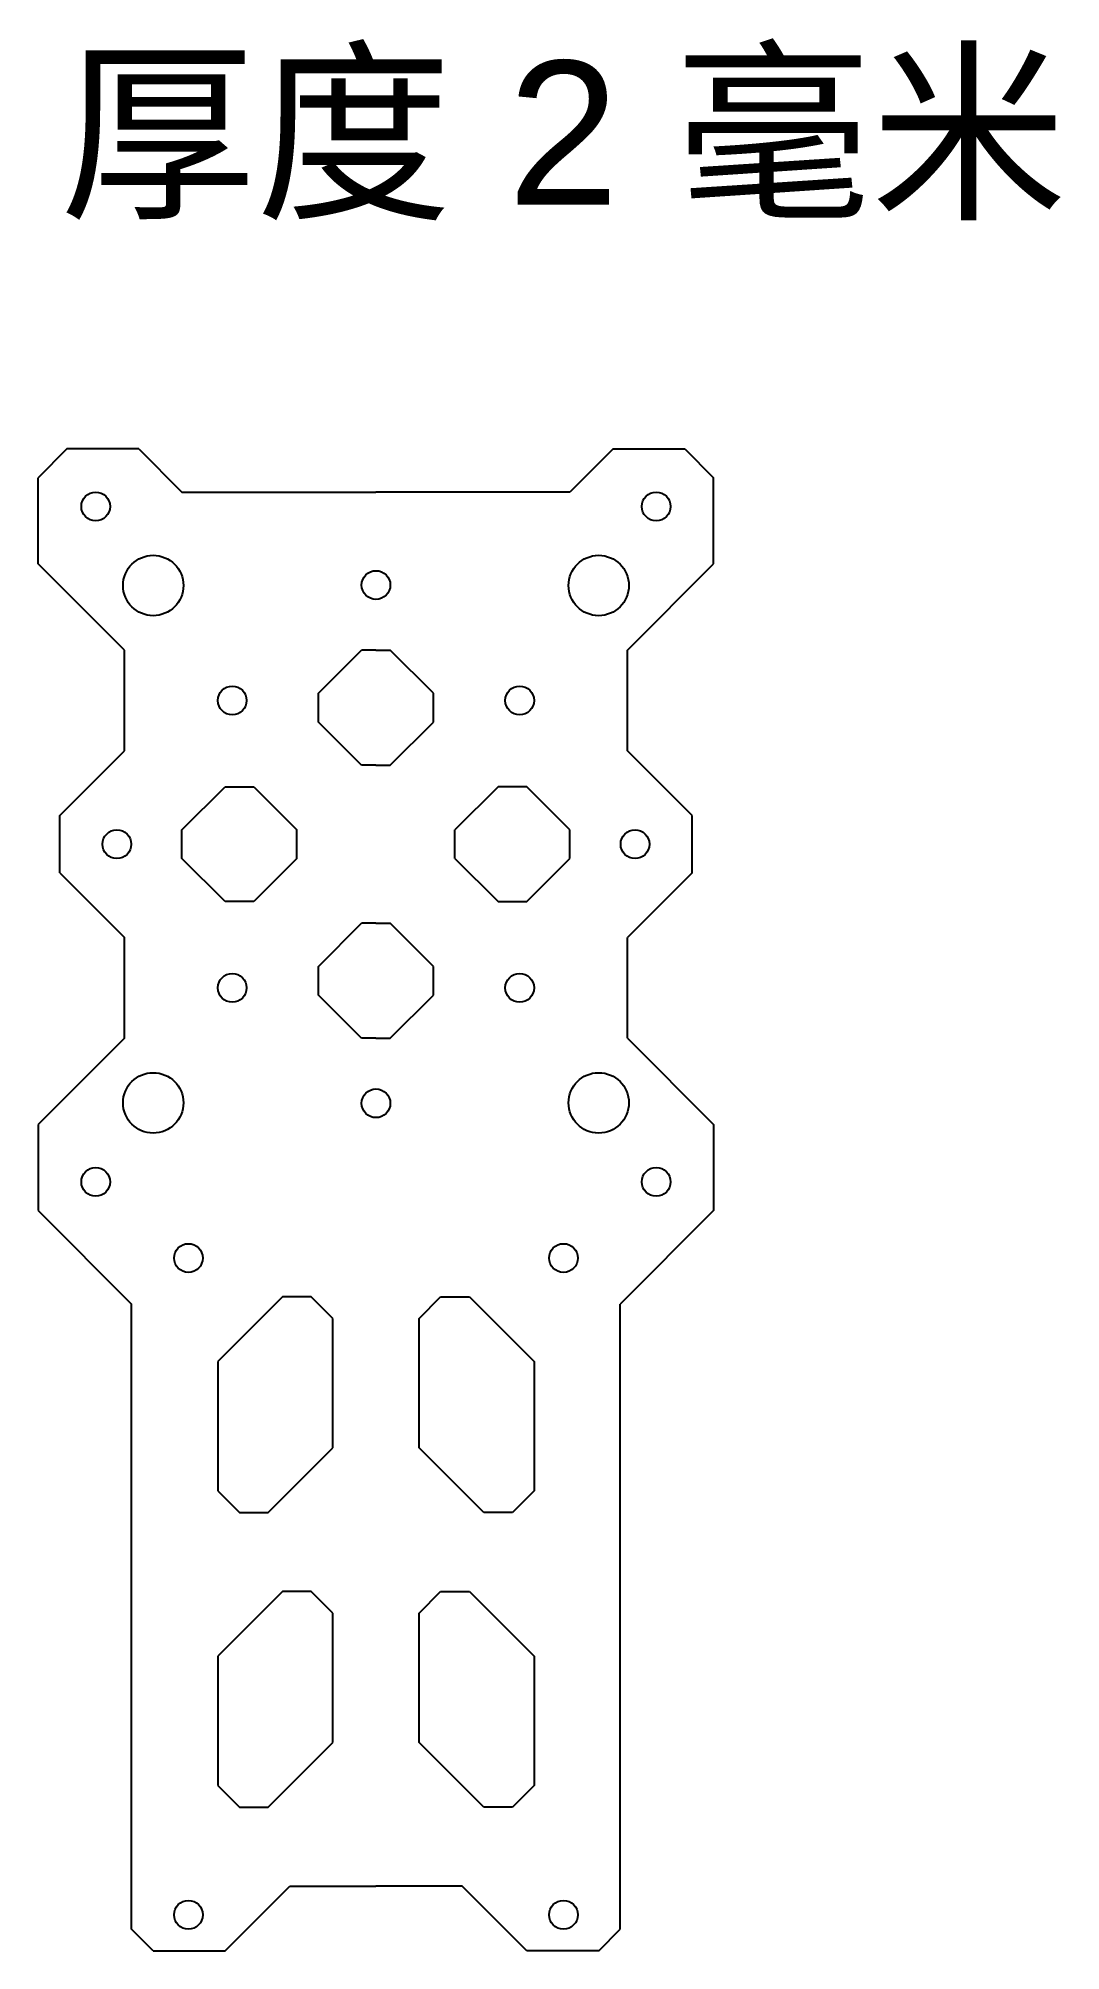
# Model space of a CAD drawing. Header units: inches. Extents: x -24 to 48, y -77 to 56.
import ezdxf

# ---------------------------------------------------------------- set-up
doc = ezdxf.new("R2010")
doc.units = ezdxf.units.IN
doc.header["$MEASUREMENT"] = 0
doc.layers.add('Middle', color=11, linetype='Continuous')
doc.styles.get("Standard").update_dxf_attribs({"font": 'arial.ttf'})

msp = doc.modelspace()

# ---------------------------------------------------------------- linework, layer by layer
at = {"layer": 'Middle'}
for p, q in [((-21.5, 27.5), (-23.5, 25.5)), ((-16.5, 27.5), (-21.5, 27.5)), ((-16.5, 27.5), (-13.5, 24.5)), ((16.5, 27.5), (13.5, 24.5)), ((16.5, 27.5), (21.5, 27.5)), ((21.5, 27.5), (23.5, 25.5)), ((-23.5, 19.5), (-23.5, 25.5)), ((23.5, 19.5), (23.5, 25.5)), ((-13.5, 24.5), (0, 24.5)), ((13.5, 24.5), (0, 24.5)), ((-17.5, 13.5), (-23.5, 19.5)), ((17.5, 13.5), (23.5, 19.5)), ((-17.5, 6.5), (-17.5, 13.5)), ((-4, 10.5), (-1, 13.5)), ((0, 13.5), (-1, 13.5)), ((0, 13.5), (1, 13.5)), ((4, 10.5), (1, 13.5)), ((17.5, 6.5), (17.5, 13.5)), ((-4, 8.5), (-4, 10.5)), ((4, 8.5), (4, 10.5)), ((-1, 5.5), (-4, 8.5)), ((1, 5.5), (4, 8.5)), ((-22, 2), (-17.5, 6.5)), ((0, 5.5), (-1, 5.5)), ((0, 5.5), (1, 5.5)), ((22, 2), (17.5, 6.5)), ((-13.5, 1), (-10.5, 4)), ((-10.5, 4), (-8.5, 4)), ((-8.5, 4), (-5.5, 1)), ((8.5, 4), (5.5, 1)), ((10.5, 4), (8.5, 4)), ((13.5, 1), (10.5, 4)), ((-22, -2), (-22, 2)), ((22, -2), (22, 2)), ((-13.5, -1), (-13.5, 1)), ((-5.5, -1), (-5.5, 1)), ((5.5, -1), (5.5, 1)), ((13.5, -1), (13.5, 1)), ((-10.5, -4), (-13.5, -1)), ((-5.5, -1), (-8.5, -4)), ((5.5, -1), (8.5, -4)), ((10.5, -4), (13.5, -1)), ((-22, -2), (-17.5, -6.5)), ((22, -2), (17.5, -6.5)), ((-8.5, -4), (-10.5, -4)), ((8.5, -4), (10.5, -4)), ((-17.5, -13.5), (-17.5, -6.5)), ((-4, -8.5), (-1, -5.5)), ((0, -5.5), (-1, -5.5)), ((0, -5.5), (1, -5.5)), ((4, -8.5), (1, -5.5)), ((17.5, -13.5), (17.5, -6.5)), ((-4, -10.5), (-4, -8.5)), ((4, -10.5), (4, -8.5)), ((-1, -13.5), (-4, -10.5)), ((1, -13.5), (4, -10.5)), ((-17.5, -13.5), (-23.5, -19.5)), ((0, -13.5), (-1, -13.5)), ((0, -13.5), (1, -13.5)), ((17.5, -13.5), (23.5, -19.5)), ((-23.5, -19.5), (-23.5, -25.5)), ((23.5, -19.5), (23.5, -25.5)), ((-23.5, -25.5), (-17, -32)), ((23.5, -25.5), (17, -32)), ((-6.5, -31.5), (-11, -36)), ((-4.5, -31.5), (-6.5, -31.5)), ((-3, -33), (-4.5, -31.5)), ((3, -33), (4.5, -31.5)), ((4.5, -31.5), (6.5, -31.5)), ((6.5, -31.5), (11, -36)), ((-17, -75.5), (-17, -32)), ((-3, -42), (-3, -33)), ((3, -42), (3, -33)), ((17, -75.5), (17, -32)), ((-11, -36), (-11, -45)), ((11, -36), (11, -45)), ((-7.5, -46.5), (-3, -42)), ((7.5, -46.5), (3, -42)), ((-11, -45), (-9.5, -46.5)), ((11, -45), (9.5, -46.5)), ((-9.5, -46.5), (-7.5, -46.5)), ((9.5, -46.5), (7.5, -46.5)), ((-6.5, -52), (-11, -56.5)), ((-4.5, -52), (-6.5, -52)), ((-3, -53.5), (-4.5, -52)), ((3, -53.5), (4.5, -52)), ((4.5, -52), (6.5, -52)), ((6.5, -52), (11, -56.5)), ((-3, -62.5), (-3, -53.5)), ((3, -62.5), (3, -53.5)), ((-11, -56.5), (-11, -65.5)), ((11, -56.5), (11, -65.5)), ((-7.5, -67), (-3, -62.5)), ((7.5, -67), (3, -62.5)), ((-11, -65.5), (-9.5, -67)), ((11, -65.5), (9.5, -67)), ((-9.5, -67), (-7.5, -67)), ((9.5, -67), (7.5, -67)), ((-10.5, -77), (-6, -72.5)), ((-6, -72.5), (0, -72.5)), ((6, -72.5), (0, -72.5)), ((10.5, -77), (6, -72.5)), ((-15.5, -77), (-17, -75.5)), ((15.5, -77), (17, -75.5)), ((-15.5, -77), (-10.5, -77)), ((15.5, -77), (10.5, -77))]:
    msp.add_line(p, q, dxfattribs=at)
for centre, radius in [((-19.5, 23.5), 1), ((19.5, 23.5), 1), ((-15.5, 18), 2.1), ((15.5, 18), 2.1), ((0, 18.03), 1), ((0, 18.03), 1), ((-10, 10), 1), ((10, 10), 1), ((-18.03, 0), 1), ((18.03, 0), 1), ((-10, -10), 1), ((10, -10), 1), ((-15.5, -18), 2.1), ((15.5, -18), 2.1), ((0, -18.03), 1), ((0, -18.03), 1), ((-19.5, -23.5), 1), ((19.5, -23.5), 1), ((-13.05, -28.8), 1), ((13.05, -28.8), 1), ((-13.05, -74.5), 1), ((13.05, -74.5), 1)]:
    msp.add_circle(centre, radius, dxfattribs=at)

# ---------------------------------------------------------------- texts
at = {"layer": 'Middle', "insert": (-22, 54.5), "char_height": 10, "attachment_point": 1}
msp.add_mtext_dynamic_manual_height_columns('{\\fSimSun|b0|i0|c134|p2;厚度} 2 {\\fSimSun|b0|i0|c134|p2;毫米}', width=137, gutter_width=1, heights=[0], dxfattribs=at)

doc.saveas('drawing.dxf')
